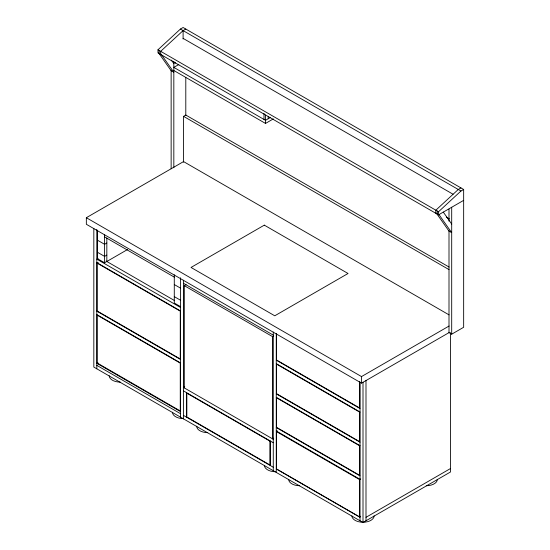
<?xml version="1.0" encoding="UTF-8"?>
<svg xmlns="http://www.w3.org/2000/svg" width="550" height="550" viewBox="0 0 550 550"><rect width="100%" height="100%" fill="white"/><g stroke="black" fill="none" stroke-linecap="round" stroke-linejoin="round"><path stroke-width="0.82" d="M174.859 62.459L174.859 63.188L175.402 62.961M463.657 200.358L438.529 214.857L157.981 52.883L157.981 49.775L180.414 29.054L183.102 27.5L463.657 189.475L463.657 327.278L451.694 334.187L448.999 332.633L448.999 230.581M185.797 29.054L183.102 30.608L160.669 51.329L160.669 54.436M438.529 214.857L438.529 211.75L460.962 191.029L463.657 189.475M178.826 64.508L173.828 67.389L265.506 120.319L270.497 117.432M183.549 162.209L183.549 116.346L185.797 115.053L449.061 267.046M449.075 332.592L361.515 383.144L86.343 224.276L86.343 217.711L183.549 161.59L449.054 314.875M173.828 70.496L265.506 123.427L273.35 118.896M106.831 243.011L104.589 244.303L97.563 240.247M98.01 258.466L96.814 259.153L180.558 307.505M106.831 255.097L104.589 256.389L97.563 252.333M97.109 263.127L180.262 311.135L180.262 358.964L97.109 310.963L97.109 263.127L98.237 262.481M97.563 230.574L97.563 258.727L104.589 262.783L127.586 249.508M184.291 387.894L184.291 285.67L186.086 284.632M97.934 362.636L96.814 363.282L180.558 411.634M460.962 187.921L458.274 189.475L435.841 210.196L435.841 213.304M184.738 386.774L183.542 387.468L273.274 439.271M184.291 285.67L272.525 336.607L273.721 335.919M86.343 217.711L361.515 376.578L449.075 326.026M360.69 516.237L359.569 516.883L276.423 468.882L276.423 431.578L277.544 430.932M273.721 438.151L272.525 438.838L272.525 336.607M276.423 431.578L359.569 479.586L360.69 478.94M365.998 517.316L450.491 468.538M93.823 228.539L93.823 367.084L363.007 522.5L450.491 471.989L450.491 332.626M180.414 29.054L460.962 191.029M183.095 38.376L453.076 194.246M157.981 49.775L438.529 211.75M446.373 217.14L449.35 218.859M183.549 116.346L449.054 269.631M104.589 236.878L174.281 277.118M183.542 283.319L273.274 335.122M174.281 284.543L180.606 288.193M174.281 296.629L180.606 300.279M106.074 261.051L174.659 300.644M276.265 360.174L360.016 408.526M180.606 306.666L174.281 303.016L174.281 274.78M276.265 363.632L360.016 411.984M96.814 262.611L180.558 310.963M276.265 393.848L360.016 442.2M276.265 397.306L360.016 445.658M96.814 311.135L180.558 359.487M96.814 314.586L180.558 362.938M276.265 427.522L360.016 475.874M276.265 430.98L360.016 479.332M183.542 390.919L273.274 442.723M96.814 365.358L180.558 413.71M183.542 415.442L273.274 467.246M276.265 468.971L360.016 517.316M443.3 212.107L451.694 224.049M438.982 214.603L451.694 232.684L448.999 231.131L436.288 213.049M171.359 60.115L173.828 63.628M161.116 54.182L173.828 72.263L171.139 70.709L158.428 52.628M451.694 207.261L451.694 334.187M448.999 209.137L448.999 221.148M437.332 211.062L437.332 214.17M365.998 380.518L365.998 520.774M363.007 382.25L363.007 522.5M361.515 376.578L361.515 383.144M360.016 382.229L360.016 520.774M359.714 381.576L359.714 408.011L276.567 360.002L276.567 333.575M359.569 479.586L359.569 516.883M276.265 333.877L276.265 472.422M273.274 332.028L273.274 470.697M270.284 440.997L270.284 465.52M268.194 116.497L268.194 118.766M265.506 115.026L265.506 123.427M264.007 113.41L264.007 119.453M186.532 392.645L186.532 417.168M185.797 77.667L185.797 115.404M183.542 280.225L183.542 418.894M183.102 30.608L183.102 39.029M180.558 277.764L180.558 417.161M173.828 61.421L173.828 167.764M171.139 70.159L171.139 168.781M159.177 50.469L159.177 53.577M106.831 238.061L106.831 261.484M104.589 234.548L104.589 262.783M96.814 229.412L96.814 368.809M299.743 485.739A11.103 6.408 0 0 1 288.64 479.332M437.367 479.332A11.103 6.408 0 0 1 426.264 485.739M374.11 515.852A11.103 6.408 0 0 1 363.007 522.259A11.103 6.408 0 0 1 351.904 515.852M275.516 471.756A11.103 6.408 0 0 1 264.413 465.348M207.769 432.644A11.103 6.408 0 0 1 196.666 426.229M183.549 418.653A11.103 6.408 0 0 1 172.446 412.239M120.292 382.126A11.103 6.408 0 0 1 109.189 375.719M264.303 225.143L191.022 267.451L274.766 315.803L348.047 273.494L264.303 225.143M359.714 412.156L276.567 364.148L276.567 393.676L359.714 441.684L359.714 412.156M359.714 445.83L276.567 397.822L276.567 427.35L359.714 475.358L359.714 445.83M180.262 363.11L97.109 315.109L97.109 362.938L180.262 410.946L180.262 363.11M269.981 441.169L186.835 393.161L186.835 416.996L269.981 464.998L269.981 441.169"/></g></svg>
